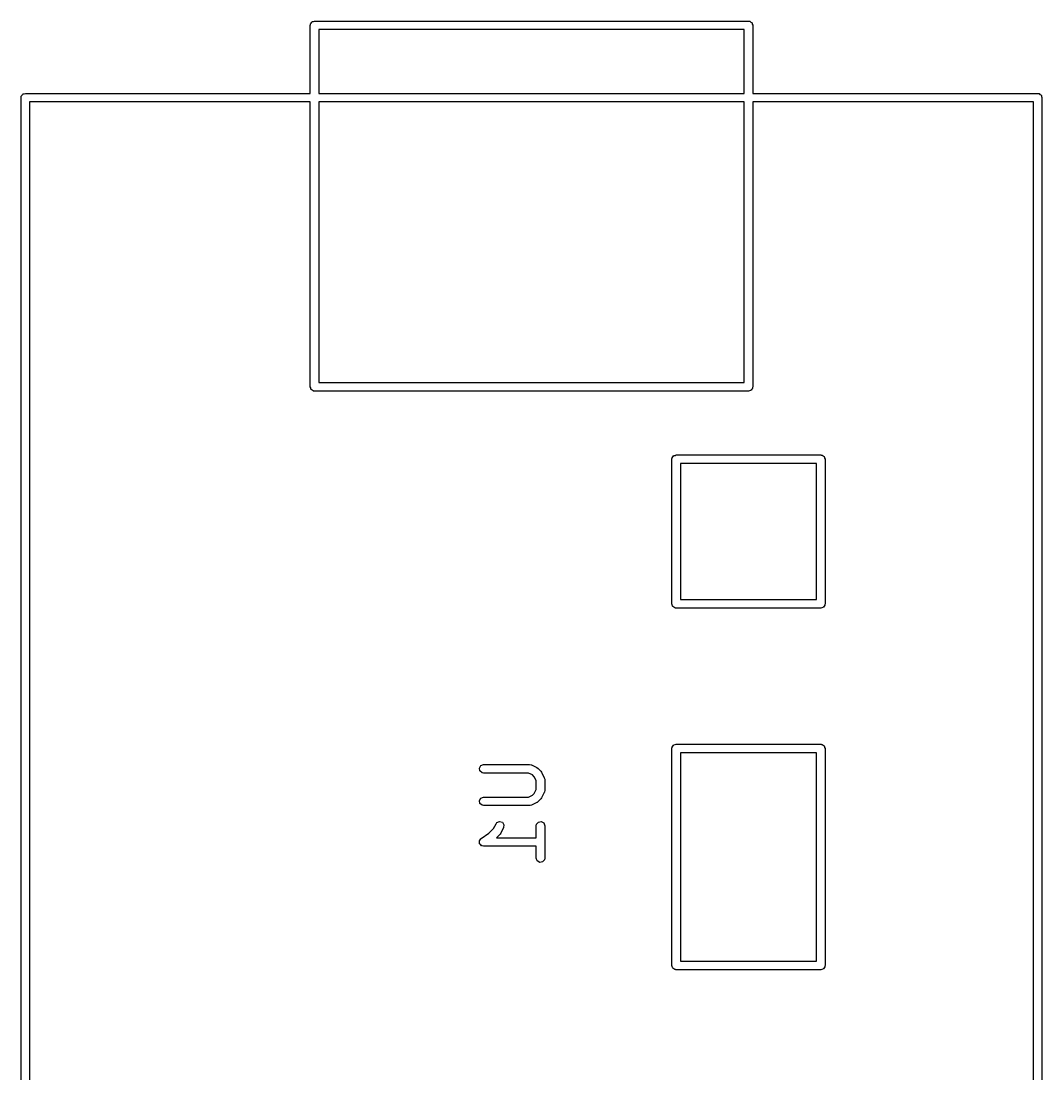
# Model space of a CAD drawing. Extents: x -3.2 to 0.34, y -1.61 to 1.
# Drawn here: x -2.808 to -2.102, y 0.275 to 1.003 of the extents above; entities that cross this region are included whole.
import ezdxf

# ---------------------------------------------------------------- set-up
doc = ezdxf.new("R2010")
doc.units = 0
doc.header["$MEASUREMENT"] = 0
doc.layers.add('BLACK', color=7, linetype='CONTINUOUS')

msp = doc.modelspace()

# ---------------------------------------------------------------- linework, layer by layer
at = {"layer": 'BLACK', "linetype": 'CONTINUOUS'}
for p, q in [((-2.60768, 1), (-2.60761, 1.00038)), ((-2.60768, 0.95295), (-2.60768, 1)), ((-2.60763, 1.00051), (-2.60757, 1.00063)), ((-2.60761, 1.00038), (-2.60763, 1.00051)), ((-2.60757, 1.00063), (-2.6075, 1.00101)), ((-2.6075, 1.00101), (-2.60701, 1.0016)), ((-2.60701, 1.0016), (-2.60662, 1.00226)), ((-2.60662, 1.00226), (-2.60637, 1.00235)), ((-2.60637, 1.00235), (-2.6062, 1.00256)), ((-2.6062, 1.00256), (-2.60545, 1.00269)), ((-2.60545, 1.00269), (-2.60472, 1.00295)), ((-2.60472, 1.00295), (-2.30472, 1.00295)), ((-2.30472, 1.00295), (-2.30434, 1.00289)), ((-2.30434, 1.00289), (-2.30421, 1.00291)), ((-2.30421, 1.00291), (-2.3041, 1.00284)), ((-2.3041, 1.00284), (-2.30371, 1.00277)), ((-2.30371, 1.00277), (-2.30313, 1.00228)), ((-2.30313, 1.00228), (-2.30246, 1.0019)), ((-2.30246, 1.0019), (-2.30237, 1.00165)), ((-2.30237, 1.00165), (-2.30217, 1.00148)), ((-2.30217, 1.00148), (-2.30203, 1.00072)), ((-2.30203, 1.00072), (-2.30177, 1)), ((-2.30177, 1), (-2.30177, 0.95295)), ((-2.60177, 0.99705), (-2.60177, 0.95295)), ((-2.30768, 0.99705), (-2.60177, 0.99705)), ((-2.30768, 0.95295), (-2.30768, 0.99705)), ((-2.80768, 0.95), (-2.80761, 0.95038)), ((-2.80768, -0.45), (-2.80768, 0.95)), ((-2.80763, 0.95051), (-2.80757, 0.95063)), ((-2.80761, 0.95038), (-2.80763, 0.95051)), ((-2.80757, 0.95063), (-2.8075, 0.95101)), ((-2.8075, 0.95101), (-2.80701, 0.9516)), ((-2.80701, 0.9516), (-2.80662, 0.95226)), ((-2.80662, 0.95226), (-2.80637, 0.95235)), ((-2.80637, 0.95235), (-2.8062, 0.95256)), ((-2.8062, 0.95256), (-2.80545, 0.95269)), ((-2.80545, 0.95269), (-2.80472, 0.95295)), ((-2.80472, 0.95295), (-2.60768, 0.95295)), ((-2.60768, 0.94705), (-2.80177, 0.94705)), ((-2.80177, 0.94705), (-2.80177, -0.44705)), ((-2.60768, 0.75), (-2.60768, 0.94705)), ((-2.60177, 0.95295), (-2.30768, 0.95295)), ((-2.60177, 0.94705), (-2.60177, 0.75295)), ((-2.30768, 0.94705), (-2.60177, 0.94705)), ((-2.30768, 0.75295), (-2.30768, 0.94705)), ((-2.30177, 0.95295), (-2.10472, 0.95295)), ((-2.30177, 0.94705), (-2.30177, 0.75)), ((-2.10768, 0.94705), (-2.30177, 0.94705)), ((-2.10768, -0.44705), (-2.10768, 0.94705)), ((-2.10472, 0.95295), (-2.10434, 0.95288)), ((-2.10434, 0.95288), (-2.10421, 0.95291)), ((-2.10421, 0.95291), (-2.1041, 0.95284)), ((-2.1041, 0.95284), (-2.10371, 0.95278)), ((-2.10371, 0.95278), (-2.10313, 0.95228)), ((-2.10313, 0.95228), (-2.10246, 0.9519)), ((-2.10246, 0.9519), (-2.10237, 0.95165)), ((-2.10237, 0.95165), (-2.10217, 0.95148)), ((-2.10217, 0.95148), (-2.10203, 0.95072)), ((-2.10203, 0.95072), (-2.10177, 0.95)), ((-2.10177, 0.95), (-2.10177, -0.45)), ((-2.60741, 0.74928), (-2.60768, 0.75)), ((-2.60177, 0.75295), (-2.30768, 0.75295)), ((-2.30177, 0.75), (-2.30184, 0.74962)), ((-2.60728, 0.74852), (-2.60741, 0.74928)), ((-2.60708, 0.74835), (-2.60728, 0.74852)), ((-2.60699, 0.7481), (-2.60708, 0.74835)), ((-2.60632, 0.74772), (-2.60699, 0.7481)), ((-2.60573, 0.74723), (-2.60632, 0.74772)), ((-2.60535, 0.74716), (-2.60573, 0.74723)), ((-2.60524, 0.74709), (-2.60535, 0.74716)), ((-2.60511, 0.74711), (-2.60524, 0.74709)), ((-2.60472, 0.74705), (-2.60511, 0.74711)), ((-2.30472, 0.74705), (-2.60472, 0.74705)), ((-2.304, 0.74731), (-2.30472, 0.74705)), ((-2.30325, 0.74744), (-2.304, 0.74731)), ((-2.30308, 0.74765), (-2.30325, 0.74744)), ((-2.30283, 0.74774), (-2.30308, 0.74765)), ((-2.30244, 0.7484), (-2.30283, 0.74774)), ((-2.30195, 0.74899), (-2.30244, 0.7484)), ((-2.30188, 0.74937), (-2.30195, 0.74899)), ((-2.30182, 0.74949), (-2.30188, 0.74937)), ((-2.30184, 0.74962), (-2.30182, 0.74949)), ((-2.35768, 0.7), (-2.35761, 0.70038)), ((-2.35768, 0.6), (-2.35768, 0.7)), ((-2.35763, 0.70051), (-2.35757, 0.70063)), ((-2.35761, 0.70038), (-2.35763, 0.70051)), ((-2.35757, 0.70063), (-2.3575, 0.70101)), ((-2.3575, 0.70101), (-2.35701, 0.7016)), ((-2.35701, 0.7016), (-2.35662, 0.70226)), ((-2.35662, 0.70226), (-2.35637, 0.70235)), ((-2.35637, 0.70235), (-2.3562, 0.70256)), ((-2.3562, 0.70256), (-2.35545, 0.70269)), ((-2.35545, 0.70269), (-2.35472, 0.70295)), ((-2.35472, 0.70295), (-2.25472, 0.70295)), ((-2.25472, 0.70295), (-2.25434, 0.70288)), ((-2.25434, 0.70288), (-2.25421, 0.70291)), ((-2.25421, 0.70291), (-2.2541, 0.70284)), ((-2.2541, 0.70284), (-2.25371, 0.70278)), ((-2.25371, 0.70278), (-2.25313, 0.70228)), ((-2.25313, 0.70228), (-2.25246, 0.7019)), ((-2.25246, 0.7019), (-2.25237, 0.70165)), ((-2.25237, 0.70165), (-2.25217, 0.70148)), ((-2.25217, 0.70148), (-2.25203, 0.70072)), ((-2.25203, 0.70072), (-2.25177, 0.7)), ((-2.25177, 0.7), (-2.25177, 0.6)), ((-2.35177, 0.69705), (-2.35177, 0.60295)), ((-2.25768, 0.69705), (-2.35177, 0.69705)), ((-2.25768, 0.60295), (-2.25768, 0.69705)), ((-2.35741, 0.59928), (-2.35768, 0.6)), ((-2.35728, 0.59852), (-2.35741, 0.59928)), ((-2.35708, 0.59835), (-2.35728, 0.59852)), ((-2.35699, 0.5981), (-2.35708, 0.59835)), ((-2.35632, 0.59772), (-2.35699, 0.5981)), ((-2.35573, 0.59723), (-2.35632, 0.59772)), ((-2.35535, 0.59716), (-2.35573, 0.59723)), ((-2.35524, 0.59709), (-2.35535, 0.59716)), ((-2.35511, 0.59711), (-2.35524, 0.59709)), ((-2.35472, 0.59705), (-2.35511, 0.59711)), ((-2.25472, 0.59705), (-2.35472, 0.59705)), ((-2.35177, 0.60295), (-2.25768, 0.60295)), ((-2.254, 0.59731), (-2.25472, 0.59705)), ((-2.25325, 0.59744), (-2.254, 0.59731)), ((-2.25308, 0.59765), (-2.25325, 0.59744)), ((-2.25283, 0.59774), (-2.25308, 0.59765)), ((-2.25244, 0.5984), (-2.25283, 0.59774)), ((-2.25195, 0.59899), (-2.25244, 0.5984)), ((-2.25188, 0.59937), (-2.25195, 0.59899)), ((-2.25182, 0.59949), (-2.25188, 0.59937)), ((-2.25177, 0.6), (-2.25184, 0.59962)), ((-2.25184, 0.59962), (-2.25182, 0.59949)), ((-2.35662, 0.50226), (-2.35637, 0.50235)), ((-2.35637, 0.50235), (-2.3562, 0.50256)), ((-2.3562, 0.50256), (-2.35545, 0.50269)), ((-2.35545, 0.50269), (-2.35472, 0.50295)), ((-2.35472, 0.50295), (-2.25472, 0.50295)), ((-2.25472, 0.50295), (-2.25434, 0.50289)), ((-2.25434, 0.50289), (-2.25421, 0.50291)), ((-2.25421, 0.50291), (-2.2541, 0.50284)), ((-2.2541, 0.50284), (-2.25371, 0.50277)), ((-2.25371, 0.50277), (-2.25313, 0.50228)), ((-2.35768, 0.5), (-2.35761, 0.50038)), ((-2.35768, 0.35), (-2.35768, 0.5)), ((-2.35763, 0.50051), (-2.35757, 0.50063)), ((-2.35761, 0.50038), (-2.35763, 0.50051)), ((-2.35757, 0.50063), (-2.3575, 0.50101)), ((-2.3575, 0.50101), (-2.35701, 0.5016)), ((-2.35701, 0.5016), (-2.35662, 0.50226)), ((-2.35177, 0.49705), (-2.35177, 0.35295)), ((-2.25768, 0.49705), (-2.35177, 0.49705)), ((-2.25768, 0.35295), (-2.25768, 0.49705)), ((-2.25313, 0.50228), (-2.25246, 0.5019)), ((-2.25246, 0.5019), (-2.25237, 0.50165)), ((-2.25237, 0.50165), (-2.25217, 0.50148)), ((-2.25217, 0.50148), (-2.25203, 0.50072)), ((-2.25203, 0.50072), (-2.25177, 0.5)), ((-2.25177, 0.5), (-2.25177, 0.35)), ((-2.49079, 0.48651), (-2.48978, 0.48826)), ((-2.48978, 0.48826), (-2.48788, 0.48895)), ((-2.48788, 0.48895), (-2.45601, 0.48895)), ((-2.45601, 0.48895), (-2.455, 0.48877)), ((-2.455, 0.48877), (-2.45486, 0.48866)), ((-2.45486, 0.48866), (-2.45469, 0.48864)), ((-2.45469, 0.48864), (-2.45094, 0.48676)), ((-2.49044, 0.48452), (-2.49079, 0.48651)), ((-2.48889, 0.48322), (-2.49044, 0.48452)), ((-2.48788, 0.48304), (-2.48889, 0.48322)), ((-2.45671, 0.48304), (-2.48788, 0.48304)), ((-2.45401, 0.48169), (-2.45671, 0.48304)), ((-2.45281, 0.4805), (-2.45401, 0.48169)), ((-2.45146, 0.4778), (-2.45281, 0.4805)), ((-2.45094, 0.48676), (-2.45023, 0.48624)), ((-2.45023, 0.48624), (-2.45017, 0.48621)), ((-2.45017, 0.48621), (-2.4483, 0.48434)), ((-2.4483, 0.48434), (-2.44779, 0.48361)), ((-2.44779, 0.48361), (-2.44774, 0.48357)), ((-2.44774, 0.48357), (-2.44587, 0.47982)), ((-2.45146, 0.47169), (-2.45146, 0.4778)), ((-2.44587, 0.47982), (-2.44558, 0.47884)), ((-2.44558, 0.47884), (-2.44562, 0.47866)), ((-2.44562, 0.47866), (-2.44556, 0.4785)), ((-2.44556, 0.4785), (-2.44556, 0.471)), ((-2.48978, 0.46576), (-2.48788, 0.46645)), ((-2.48788, 0.46645), (-2.45671, 0.46645)), ((-2.45671, 0.46645), (-2.45401, 0.4678)), ((-2.45401, 0.4678), (-2.45281, 0.469)), ((-2.45281, 0.469), (-2.45146, 0.47169)), ((-2.44774, 0.46593), (-2.44827, 0.46522)), ((-2.44587, 0.46968), (-2.44774, 0.46593)), ((-2.44585, 0.46985), (-2.44587, 0.46968)), ((-2.44574, 0.46999), (-2.44585, 0.46985)), ((-2.44556, 0.471), (-2.44574, 0.46999)), ((-2.49079, 0.46401), (-2.48978, 0.46576)), ((-2.49044, 0.46202), (-2.49079, 0.46401)), ((-2.48889, 0.46072), (-2.49044, 0.46202)), ((-2.48788, 0.46055), (-2.48889, 0.46072)), ((-2.45601, 0.46055), (-2.48788, 0.46055)), ((-2.45584, 0.46061), (-2.45601, 0.46055)), ((-2.45567, 0.46057), (-2.45584, 0.46061)), ((-2.45469, 0.46086), (-2.45567, 0.46057)), ((-2.45094, 0.46273), (-2.45469, 0.46086)), ((-2.4509, 0.46278), (-2.45094, 0.46273)), ((-2.45017, 0.46329), (-2.4509, 0.46278)), ((-2.4483, 0.46516), (-2.45017, 0.46329)), ((-2.44827, 0.46522), (-2.4483, 0.46516)), ((-2.48414, 0.44142), (-2.48093, 0.44463)), ((-2.48093, 0.44463), (-2.47927, 0.44795)), ((-2.47927, 0.44795), (-2.47866, 0.44877)), ((-2.47866, 0.44877), (-2.47681, 0.44957)), ((-2.47681, 0.44957), (-2.47487, 0.449)), ((-2.47399, 0.44531), (-2.47587, 0.44156)), ((-2.47487, 0.449), (-2.47376, 0.44731)), ((-2.47376, 0.44731), (-2.47399, 0.44531)), ((-2.45146, 0.44663), (-2.45129, 0.44764)), ((-2.45146, 0.43833), (-2.45146, 0.44663)), ((-2.45129, 0.44764), (-2.44999, 0.44918)), ((-2.44999, 0.44918), (-2.448, 0.44953)), ((-2.448, 0.44953), (-2.44625, 0.44852)), ((-2.44625, 0.44852), (-2.44556, 0.44663)), ((-2.44556, 0.44663), (-2.44556, 0.42413)), ((-2.49072, 0.43621), (-2.49021, 0.4369)), ((-2.49021, 0.4369), (-2.48978, 0.43764)), ((-2.48978, 0.43764), (-2.48962, 0.4377)), ((-2.48962, 0.4377), (-2.48952, 0.43783)), ((-2.48952, 0.43783), (-2.48414, 0.44142)), ((-2.47642, 0.44079), (-2.47888, 0.43833)), ((-2.47888, 0.43833), (-2.45146, 0.43833)), ((-2.47639, 0.44085), (-2.47642, 0.44079)), ((-2.47587, 0.44156), (-2.47639, 0.44085)), ((-2.49079, 0.43589), (-2.4907, 0.43604)), ((-2.49064, 0.43505), (-2.49079, 0.43589)), ((-2.4907, 0.43604), (-2.49072, 0.43621)), ((-2.49059, 0.43419), (-2.49064, 0.43505)), ((-2.49047, 0.43407), (-2.49059, 0.43419)), ((-2.49044, 0.4339), (-2.49047, 0.43407)), ((-2.48978, 0.43335), (-2.49044, 0.4339)), ((-2.48919, 0.43273), (-2.48978, 0.43335)), ((-2.48902, 0.43271), (-2.48919, 0.43273)), ((-2.48889, 0.4326), (-2.48902, 0.43271)), ((-2.48788, 0.43243), (-2.48889, 0.4326)), ((-2.45146, 0.43243), (-2.48788, 0.43243)), ((-2.45146, 0.42413), (-2.45146, 0.43243)), ((-2.45077, 0.42223), (-2.45146, 0.42413)), ((-2.44902, 0.42122), (-2.45077, 0.42223)), ((-2.44574, 0.42312), (-2.44703, 0.42157)), ((-2.44556, 0.42413), (-2.44574, 0.42312)), ((-2.44703, 0.42157), (-2.44902, 0.42122)), ((-2.35741, 0.34928), (-2.35768, 0.35)), ((-2.35177, 0.35295), (-2.25768, 0.35295)), ((-2.25182, 0.34949), (-2.25188, 0.34937)), ((-2.25177, 0.35), (-2.25184, 0.34962)), ((-2.25184, 0.34962), (-2.25182, 0.34949)), ((-2.35728, 0.34852), (-2.35741, 0.34928)), ((-2.35708, 0.34835), (-2.35728, 0.34852)), ((-2.35699, 0.3481), (-2.35708, 0.34835)), ((-2.35632, 0.34772), (-2.35699, 0.3481)), ((-2.35573, 0.34723), (-2.35632, 0.34772)), ((-2.35535, 0.34716), (-2.35573, 0.34723)), ((-2.35524, 0.34709), (-2.35535, 0.34716)), ((-2.35511, 0.34712), (-2.35524, 0.34709)), ((-2.35472, 0.34705), (-2.35511, 0.34712)), ((-2.25472, 0.34705), (-2.35472, 0.34705)), ((-2.254, 0.34731), (-2.25472, 0.34705)), ((-2.25325, 0.34744), (-2.254, 0.34731)), ((-2.25308, 0.34765), (-2.25325, 0.34744)), ((-2.25283, 0.34774), (-2.25308, 0.34765)), ((-2.25244, 0.3484), (-2.25283, 0.34774)), ((-2.25195, 0.34899), (-2.25244, 0.3484)), ((-2.25188, 0.34937), (-2.25195, 0.34899))]:
    msp.add_line(p, q, dxfattribs=at)

doc.saveas('drawing.dxf')
